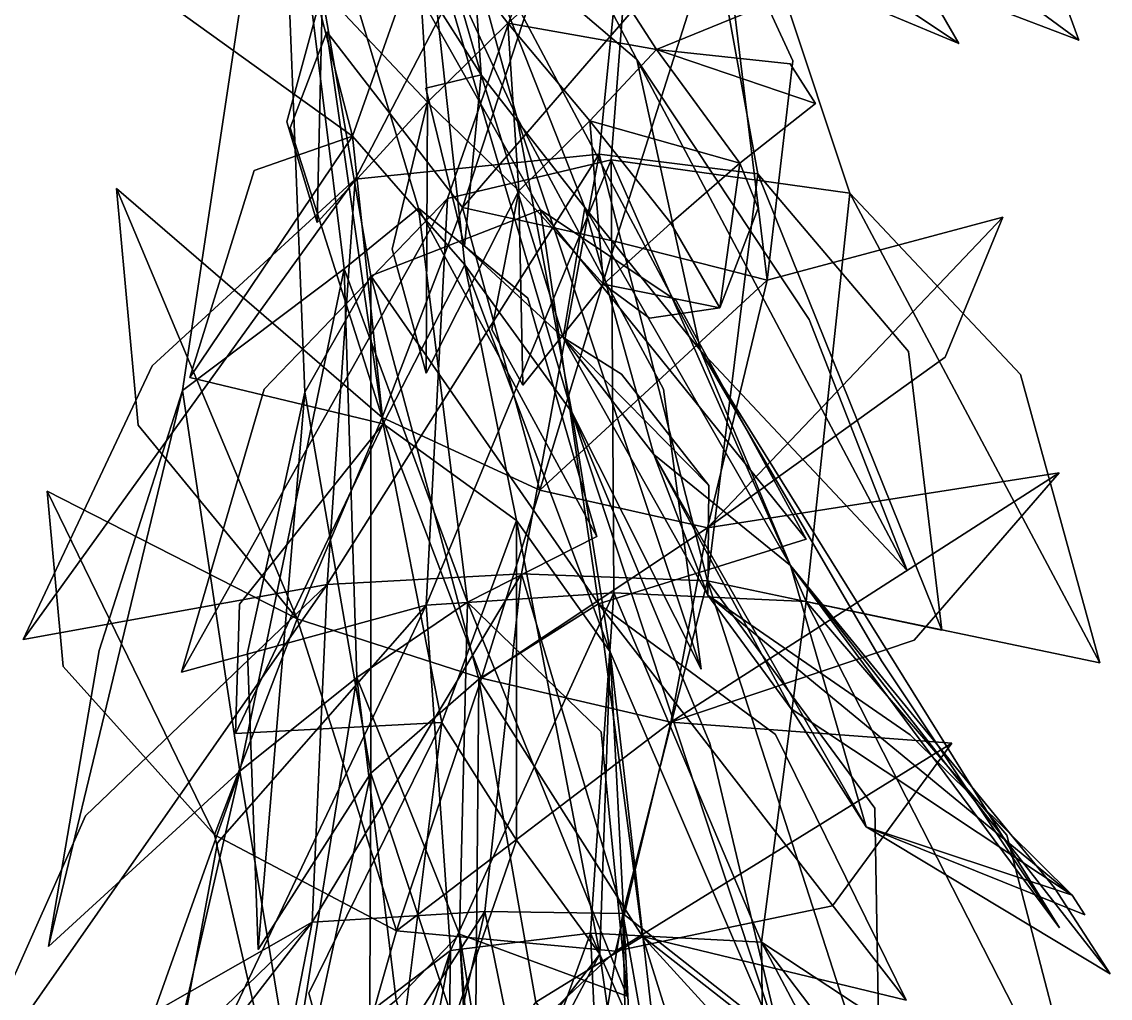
# Model space of a CAD drawing. Header units: metres. Extents: x -349 to 464, y -383 to 362.
# Drawn here: x 236.99 to 269.5, y 22.96 to 52.14 of the extents above; entities that cross this region are included whole.
import ezdxf

# ---------------------------------------------------------------- set-up
doc = ezdxf.new("R2010")
doc.units = ezdxf.units.M

msp = doc.modelspace()

# ---------------------------------------------------------------- linework, layer by layer
at = {"layer": 'Breeder_Leaf', "color": 3}
for points in [[(250.1531, 46.5837, 371.5413), (257.9016, 55.5679, 369.8763), (254.721, 45.5704, 371.9617)], [(250.1531, 46.5837, 371.5413), (254.721, 45.5704, 371.9617), (257.9016, 55.5679, 369.8763)], [(250.1531, 46.5837, 371.5413), (252.4003, 53.4947, 371.2141), (257.9016, 55.5679, 369.8763)], [(250.1531, 46.5837, 371.5413), (257.9016, 55.5679, 369.8763), (252.4003, 53.4947, 371.2141)], [(254.721, 45.5704, 371.9617), (257.9016, 55.5679, 369.8763), (259.25, 44.4113, 372.2184)], [(254.721, 45.5704, 371.9617), (259.25, 44.4113, 372.2184), (257.9016, 55.5679, 369.8763)], [(257.9016, 55.5679, 369.8763), (260.0194, 50.9661, 371.0458), (259.25, 44.4113, 372.2184)], [(257.9016, 55.5679, 369.8763), (259.25, 44.4113, 372.2184), (260.0194, 50.9661, 371.0458)], [(247.7524, 40.3142, 377.0875), (245.0033, 48.9691, 373.6718), (246.1019, 51.8371, 372.0688)], [(247.7524, 40.3142, 377.0875), (246.1019, 51.8371, 372.0688), (245.0033, 48.9691, 373.6718)], [(247.7524, 40.3142, 377.0875), (246.1019, 51.8371, 372.0688), (250.1531, 46.5837, 371.5413)], [(247.7524, 40.3142, 377.0875), (250.1531, 46.5837, 371.5413), (246.1019, 51.8371, 372.0688)], [(245.2153, 34.2954, 381.5346), (239.8225, 47.1573, 374.3978), (247.7524, 40.3142, 377.0875)], [(245.2153, 34.2954, 381.5346), (247.7524, 40.3142, 377.0875), (239.8225, 47.1573, 374.3978)], [(245.2153, 34.2954, 381.5346), (240.4729, 40.08207, 378.1183), (239.8225, 47.1573, 374.3978)], [(245.2153, 34.2954, 381.5346), (239.8225, 47.1573, 374.3978), (240.4729, 40.08207, 378.1183)], [(247.7524, 40.3142, 377.0875), (250.1531, 46.5837, 371.5413), (252.4655, 38.1455, 376.6849)], [(247.7524, 40.3142, 377.0875), (252.4655, 38.1455, 376.6849), (250.1531, 46.5837, 371.5413)], [(250.1531, 46.5837, 371.5413), (254.721, 45.5704, 371.9617), (252.4655, 38.1455, 376.6849)], [(250.1531, 46.5837, 371.5413), (252.4655, 38.1455, 376.6849), (254.721, 45.5704, 371.9617)], [(259.25, 44.4113, 372.2184), (266.2875, 46.2984, 372.4975), (257.4706, 37.01862, 376.7996)], [(259.25, 44.4113, 372.2184), (257.4706, 37.01862, 376.7996), (266.2875, 46.2984, 372.4975)], [(266.2875, 46.2984, 372.4975), (264.5666, 42.1164, 374.5097), (257.4706, 37.01862, 376.7996)], [(266.2875, 46.2984, 372.4975), (257.4706, 37.01862, 376.7996), (264.5666, 42.1164, 374.5097)], [(252.4655, 38.1455, 376.6849), (254.721, 45.5704, 371.9617), (259.25, 44.4113, 372.2184)], [(252.4655, 38.1455, 376.6849), (259.25, 44.4113, 372.2184), (254.721, 45.5704, 371.9617)], [(252.4655, 38.1455, 376.6849), (259.25, 44.4113, 372.2184), (257.4706, 37.01862, 376.7996)], [(252.4655, 38.1455, 376.6849), (257.4706, 37.01862, 376.7996), (259.25, 44.4113, 372.2184)], [(245.2153, 34.2954, 381.5346), (247.7524, 40.3142, 377.0875), (250.7258, 32.5234, 381.8004)], [(245.2153, 34.2954, 381.5346), (250.7258, 32.5234, 381.8004), (247.7524, 40.3142, 377.0875)], [(247.7524, 40.3142, 377.0875), (252.4655, 38.1455, 376.6849), (250.7258, 32.5234, 381.8004)], [(247.7524, 40.3142, 377.0875), (250.7258, 32.5234, 381.8004), (252.4655, 38.1455, 376.6849)], [(257.4706, 37.01862, 376.7996), (267.9673, 38.6636, 374.654), (256.3723, 31.21, 381.9283)], [(257.4706, 37.01862, 376.7996), (256.3723, 31.21, 381.9283), (267.9673, 38.6636, 374.654)], [(267.9673, 38.6636, 374.654), (263.6422, 33.6627, 378.9234), (256.3723, 31.21, 381.9283)], [(267.9673, 38.6636, 374.654), (256.3723, 31.21, 381.9283), (263.6422, 33.6627, 378.9234)], [(242.7468, 27.8481, 387.8609), (237.7519, 38.1164, 381.1211), (245.2153, 34.2954, 381.5346)], [(242.7468, 27.8481, 387.8609), (245.2153, 34.2954, 381.5346), (237.7519, 38.1164, 381.1211)], [(242.7468, 27.8481, 387.8609), (238.228, 32.8738, 385.3713), (237.7519, 38.1164, 381.1211)], [(242.7468, 27.8481, 387.8609), (237.7519, 38.1164, 381.1211), (238.228, 32.8738, 385.3713)], [(250.7258, 32.5234, 381.8004), (252.4655, 38.1455, 376.6849), (257.4706, 37.01862, 376.7996)], [(250.7258, 32.5234, 381.8004), (257.4706, 37.01862, 376.7996), (252.4655, 38.1455, 376.6849)], [(250.7258, 32.5234, 381.8004), (257.4706, 37.01862, 376.7996), (256.3723, 31.21, 381.9283)], [(250.7258, 32.5234, 381.8004), (256.3723, 31.21, 381.9283), (257.4706, 37.01862, 376.7996)], [(242.7468, 27.8481, 387.8609), (245.2153, 34.2954, 381.5346), (248.179, 24.972, 387.6139)], [(242.7468, 27.8481, 387.8609), (248.179, 24.972, 387.6139), (245.2153, 34.2954, 381.5346)], [(245.2153, 34.2954, 381.5346), (250.7258, 32.5234, 381.8004), (248.179, 24.972, 387.6139)], [(245.2153, 34.2954, 381.5346), (248.179, 24.972, 387.6139), (250.7258, 32.5234, 381.8004)], [(248.179, 24.972, 387.6139), (250.7258, 32.5234, 381.8004), (256.3723, 31.21, 381.9283)], [(248.179, 24.972, 387.6139), (256.3723, 31.21, 381.9283), (250.7258, 32.5234, 381.8004)], [(248.179, 24.972, 387.6139), (256.3723, 31.21, 381.9283), (254.7201, 24.3683, 388.1085)], [(248.179, 24.972, 387.6139), (254.7201, 24.3683, 388.1085), (256.3723, 31.21, 381.9283)], [(256.3723, 31.21, 381.9283), (264.7697, 30.5786, 382.0058), (254.7201, 24.3683, 388.1085)], [(256.3723, 31.21, 381.9283), (254.7201, 24.3683, 388.1085), (264.7697, 30.5786, 382.0058)], [(264.7697, 30.5786, 382.0058), (261.2024, 25.7256, 385.3576), (254.7201, 24.3683, 388.1085)], [(264.7697, 30.5786, 382.0058), (254.7201, 24.3683, 388.1085), (261.2024, 25.7256, 385.3576)], [(242.7468, 27.8481, 387.8609), (248.179, 24.972, 387.6139), (245.545, 15.6997, 395.8884)], [(242.7468, 27.8481, 387.8609), (245.545, 15.6997, 395.8884), (248.179, 24.972, 387.6139)], [(245.545, 15.6997, 395.8884), (248.179, 24.972, 387.6139), (254.7201, 24.3683, 388.1085)], [(245.545, 15.6997, 395.8884), (254.7201, 24.3683, 388.1085), (248.179, 24.972, 387.6139)]]:
    msp.add_3dface(points, dxfattribs=at)
at = {"layer": 'Breeder_Mrstm', "color": 3}
for points in [[(262.2337, 56.2382, 422.9551), (264.9785, 51.4894, 419.8488), (257.7298, 56.3429, 422.3087)], [(262.2337, 56.2382, 422.9551), (257.7298, 56.3429, 422.3087), (264.9785, 51.4894, 419.8488)], [(264.9785, 51.4894, 419.8488), (260.7755, 53.2494, 420.2801), (257.7298, 56.3429, 422.3087)], [(264.9785, 51.4894, 419.8488), (257.7298, 56.3429, 422.3087), (260.7755, 53.2494, 420.2801)], [(267.1707, 55.3827, 424.1979), (268.5631, 51.5897, 422.9116), (262.2337, 56.2382, 422.9551)], [(267.1707, 55.3827, 424.1979), (262.2337, 56.2382, 422.9551), (268.5631, 51.5897, 422.9116)], [(268.5631, 51.5897, 422.9116), (265.9379, 52.5783, 422.2662), (262.2337, 56.2382, 422.9551)], [(268.5631, 51.5897, 422.9116), (262.2337, 56.2382, 422.9551), (265.9379, 52.5783, 422.2662)], [(248.7363, 55.7039, 427.1192), (249.1077, 49.7383, 430.4461), (245.9765, 53.0727, 427.4884)], [(248.7363, 55.7039, 427.1192), (245.9765, 53.0727, 427.4884), (249.1077, 49.7383, 430.4461)], [(254.0038, 54.328, 431.0213), (251.5117, 52.09728, 430.6116), (248.7363, 55.7039, 427.1192)], [(254.0038, 54.328, 431.0213), (248.7363, 55.7039, 427.1192), (251.5117, 52.09728, 430.6116)], [(248.7363, 55.7039, 427.1192), (251.5117, 52.09728, 430.6116), (249.1077, 49.7383, 430.4461)], [(248.7363, 55.7039, 427.1192), (249.1077, 49.7383, 430.4461), (251.5117, 52.09728, 430.6116)], [(254.0038, 54.328, 431.0213), (255.9503, 51.3047, 433.8827), (251.5117, 52.09728, 430.6116)], [(254.0038, 54.328, 431.0213), (251.5117, 52.09728, 430.6116), (255.9503, 51.3047, 433.8827)], [(254.0038, 54.328, 431.0213), (261.2509, 53.4778, 436.4768), (255.9503, 51.3047, 433.8827)], [(254.0038, 54.328, 431.0213), (255.9503, 51.3047, 433.8827), (261.2509, 53.4778, 436.4768)], [(245.8174, 46.1408, 430.9114), (244.9129, 49.1497, 428.4222), (245.9765, 53.0727, 427.4884)], [(245.8174, 46.1408, 430.9114), (245.9765, 53.0727, 427.4884), (244.9129, 49.1497, 428.4222)], [(249.1077, 49.7383, 430.4461), (245.8174, 46.1408, 430.9114), (245.9765, 53.0727, 427.4884)], [(249.1077, 49.7383, 430.4461), (245.9765, 53.0727, 427.4884), (245.8174, 46.1408, 430.9114)], [(251.5117, 52.09728, 430.6116), (251.8319, 47.08521, 432.9468), (249.1077, 49.7383, 430.4461)], [(251.5117, 52.09728, 430.6116), (249.1077, 49.7383, 430.4461), (251.8319, 47.08521, 432.9468)], [(255.9503, 51.3047, 433.8827), (253.9567, 49.177, 433.0727), (251.5117, 52.09728, 430.6116)], [(255.9503, 51.3047, 433.8827), (251.5117, 52.09728, 430.6116), (253.9567, 49.177, 433.0727)], [(251.5117, 52.09728, 430.6116), (253.9567, 49.177, 433.0727), (251.8319, 47.08521, 432.9468)], [(251.5117, 52.09728, 430.6116), (251.8319, 47.08521, 432.9468), (253.9567, 49.177, 433.0727)], [(255.9503, 51.3047, 433.8827), (258.4399, 47.909, 436.6961), (253.9567, 49.177, 433.0727)], [(255.9503, 51.3047, 433.8827), (253.9567, 49.177, 433.0727), (258.4399, 47.909, 436.6961)], [(255.9503, 51.3047, 433.8827), (260.6928, 49.69, 439.2904), (258.4399, 47.909, 436.6961)], [(255.9503, 51.3047, 433.8827), (258.4399, 47.909, 436.6961), (260.6928, 49.69, 439.2904)], [(255.9503, 51.3047, 433.8827), (259.9337, 50.884, 437.8562), (260.6928, 49.69, 439.2904)], [(255.9503, 51.3047, 433.8827), (260.6928, 49.69, 439.2904), (259.9337, 50.884, 437.8562)], [(249.0709, 41.6406, 434.5178), (248.0505, 45.3372, 432.0193), (249.1077, 49.7383, 430.4461)], [(249.0709, 41.6406, 434.5178), (249.1077, 49.7383, 430.4461), (248.0505, 45.3372, 432.0193)], [(251.8319, 47.08521, 432.9468), (249.0709, 41.6406, 434.5178), (249.1077, 49.7383, 430.4461)], [(251.8319, 47.08521, 432.9468), (249.1077, 49.7383, 430.4461), (249.0709, 41.6406, 434.5178)], [(253.9567, 49.177, 433.0727), (254.3651, 44.2918, 436.4726), (251.8319, 47.08521, 432.9468)], [(253.9567, 49.177, 433.0727), (251.8319, 47.08521, 432.9468), (254.3651, 44.2918, 436.4726)], [(258.4399, 47.909, 436.6961), (256.3751, 46.1209, 436.6393), (253.9567, 49.177, 433.0727)], [(258.4399, 47.909, 436.6961), (253.9567, 49.177, 433.0727), (256.3751, 46.1209, 436.6393)], [(253.9567, 49.177, 433.0727), (256.3751, 46.1209, 436.6393), (254.3651, 44.2918, 436.4726)], [(253.9567, 49.177, 433.0727), (254.3651, 44.2918, 436.4726), (256.3751, 46.1209, 436.6393)], [(258.4399, 47.909, 436.6961), (257.8402, 43.5886, 442.1288), (256.3751, 46.1209, 436.6393)], [(258.4399, 47.909, 436.6961), (256.3751, 46.1209, 436.6393), (257.8402, 43.5886, 442.1288)], [(258.4399, 47.909, 436.6961), (258.9815, 46.5663, 440.6711), (257.8402, 43.5886, 442.1288)], [(258.4399, 47.909, 436.6961), (257.8402, 43.5886, 442.1288), (258.9815, 46.5663, 440.6711)], [(251.9577, 41.2753, 438.229), (251.0276, 42.943, 436.0751), (251.8319, 47.08521, 432.9468)], [(251.9577, 41.2753, 438.229), (251.8319, 47.08521, 432.9468), (251.0276, 42.943, 436.0751)], [(254.3651, 44.2918, 436.4726), (251.9577, 41.2753, 438.229), (251.8319, 47.08521, 432.9468)], [(254.3651, 44.2918, 436.4726), (251.8319, 47.08521, 432.9468), (251.9577, 41.2753, 438.229)], [(256.3751, 46.1209, 436.6393), (257.8402, 43.5886, 442.1288), (254.3651, 44.2918, 436.4726)], [(256.3751, 46.1209, 436.6393), (254.3651, 44.2918, 436.4726), (257.8402, 43.5886, 442.1288)], [(257.8402, 43.5886, 442.1288), (255.7394, 43.2783, 439.9769), (254.3651, 44.2918, 436.4726)], [(257.8402, 43.5886, 442.1288), (254.3651, 44.2918, 436.4726), (255.7394, 43.2783, 439.9769)]]:
    msp.add_3dface(points, dxfattribs=at)
at = {"layer": 'Breeder_Stipule', "color": 3}
for points in [[(246.8227, 67.3894, 439.9956), (249.1093, 55.07555, 451.0022), (251.7744, 49.29, 445.1558)], [(246.8227, 67.3894, 439.9956), (251.7744, 49.29, 445.1558), (249.1093, 55.07555, 451.0022)], [(255.3626, 51.00772, 446.1146), (250.396, 55.2539, 450.8569), (246.8227, 67.3894, 439.9956)], [(255.3626, 51.00772, 446.1146), (246.8227, 67.3894, 439.9956), (250.396, 55.2539, 450.8569)], [(255.8726, 64.5904, 438.3114), (254.2368, 48.1771, 440.7474), (246.9536, 47.4292, 436.1483)], [(255.8726, 64.5904, 438.3114), (246.9536, 47.4292, 436.1483), (254.2368, 48.1771, 440.7474)], [(249.7093, 46.8594, 433.1774), (254.595, 48.00861, 439.5016), (255.8726, 64.5904, 438.3114)], [(249.7093, 46.8594, 433.1774), (255.8726, 64.5904, 438.3114), (254.595, 48.00861, 439.5016)], [(258.9691, 47.5897, 447.2626), (254.2368, 48.1771, 440.7474), (255.8726, 64.5904, 438.3114)], [(258.9691, 47.5897, 447.2626), (255.8726, 64.5904, 438.3114), (254.2368, 48.1771, 440.7474)], [(255.8726, 64.5904, 438.3114), (254.595, 48.00861, 439.5016), (261.7248, 47.01994, 444.2916)], [(255.8726, 64.5904, 438.3114), (261.7248, 47.01994, 444.2916), (254.595, 48.00861, 439.5016)], [(244.6818, 60.3554, 423.0571), (246.6216, 44.7511, 428.6021), (241.7936, 41.1206, 422.4161)], [(244.6818, 60.3554, 423.0571), (241.7936, 41.1206, 422.4161), (246.6216, 44.7511, 428.6021)], [(248.8373, 46.5698, 436.1499), (246.6216, 44.7511, 428.6021), (244.6818, 60.3554, 423.0571)], [(248.8373, 46.5698, 436.1499), (244.6818, 60.3554, 423.0571), (246.6216, 44.7511, 428.6021)], [(245.4427, 41.06968, 420.5648), (247.4126, 44.5419, 427.5826), (244.6818, 60.3554, 423.0571)], [(245.4427, 41.06968, 420.5648), (244.6818, 60.3554, 423.0571), (247.4126, 44.5419, 427.5826)], [(244.6818, 60.3554, 423.0571), (247.4126, 44.5419, 427.5826), (252.4863, 46.5189, 434.2986)], [(244.6818, 60.3554, 423.0571), (252.4863, 46.5189, 434.2986), (247.4126, 44.5419, 427.5826)], [(250.7161, 50.5554, 465.5601), (247.4674, 55.6599, 474.81), (248.0393, 59.7526, 457.8543)], [(250.7161, 50.5554, 465.5601), (248.0393, 59.7526, 457.8543), (247.4674, 55.6599, 474.81)], [(250.396, 55.2539, 450.8569), (250.7161, 50.5554, 465.5601), (248.0393, 59.7526, 457.8543)], [(250.396, 55.2539, 450.8569), (248.0393, 59.7526, 457.8543), (250.7161, 50.5554, 465.5601)], [(244.4511, 58.03502, 456.8954), (241.3162, 52.7154, 473.1662), (246.8716, 48.715, 464.5327)], [(244.4511, 58.03502, 456.8954), (246.8716, 48.715, 464.5327), (241.3162, 52.7154, 473.1662)], [(244.4511, 58.03502, 456.8954), (246.8716, 48.715, 464.5327), (249.1093, 55.07555, 451.0022)], [(244.4511, 58.03502, 456.8954), (249.1093, 55.07555, 451.0022), (246.8716, 48.715, 464.5327)], [(246.8716, 48.715, 464.5327), (250.2203, 44.8693, 458.8904), (249.1093, 55.07555, 451.0022)], [(246.8716, 48.715, 464.5327), (249.1093, 55.07555, 451.0022), (250.2203, 44.8693, 458.8904)], [(249.1093, 55.07555, 451.0022), (253.4155, 40.472, 453.5631), (251.7744, 49.29, 445.1558)], [(249.1093, 55.07555, 451.0022), (251.7744, 49.29, 445.1558), (253.4155, 40.472, 453.5631)], [(249.1093, 55.07555, 451.0022), (250.2203, 44.8693, 458.8904), (253.4155, 40.472, 453.5631)], [(249.1093, 55.07555, 451.0022), (253.4155, 40.472, 453.5631), (250.2203, 44.8693, 458.8904)], [(255.3626, 51.00772, 446.1146), (257.26, 42.3124, 454.5905), (250.396, 55.2539, 450.8569)], [(255.3626, 51.00772, 446.1146), (250.396, 55.2539, 450.8569), (257.26, 42.3124, 454.5905)], [(257.26, 42.3124, 454.5905), (253.8085, 46.587, 459.8492), (250.396, 55.2539, 450.8569)], [(257.26, 42.3124, 454.5905), (250.396, 55.2539, 450.8569), (253.8085, 46.587, 459.8492)], [(250.396, 55.2539, 450.8569), (253.8085, 46.587, 459.8492), (250.7161, 50.5554, 465.5601)], [(250.396, 55.2539, 450.8569), (250.7161, 50.5554, 465.5601), (253.8085, 46.587, 459.8492)], [(255.3626, 51.00772, 446.1146), (263.4322, 35.7384, 448.2589), (257.26, 42.3124, 454.5905)], [(255.3626, 51.00772, 446.1146), (257.26, 42.3124, 454.5905), (263.4322, 35.7384, 448.2589)], [(255.3626, 51.00772, 446.1146), (260.5083, 43.2407, 444.5142), (263.4322, 35.7384, 448.2589)], [(255.3626, 51.00772, 446.1146), (263.4322, 35.7384, 448.2589), (260.5083, 43.2407, 444.5142)], [(250.2093, 45.436, 485.3589), (249.057, 50.1487, 476.2392), (250.7161, 50.5554, 465.5601)], [(250.2093, 45.436, 485.3589), (250.7161, 50.5554, 465.5601), (249.057, 50.1487, 476.2392)], [(253.1638, 42.7032, 471.7135), (250.2093, 45.436, 485.3589), (250.7161, 50.5554, 465.5601)], [(253.1638, 42.7032, 471.7135), (250.7161, 50.5554, 465.5601), (250.2093, 45.436, 485.3589)], [(253.8085, 46.587, 459.8492), (253.1638, 42.7032, 471.7135), (250.7161, 50.5554, 465.5601)], [(253.8085, 46.587, 459.8492), (250.7161, 50.5554, 465.5601), (253.1638, 42.7032, 471.7135)], [(253.4155, 40.472, 453.5631), (257.281, 32.7939, 446.6151), (251.7744, 49.29, 445.1558)], [(253.4155, 40.472, 453.5631), (251.7744, 49.29, 445.1558), (257.281, 32.7939, 446.6151)], [(257.281, 32.7939, 446.6151), (256.1512, 41.155, 443.3499), (251.7744, 49.29, 445.1558)], [(257.281, 32.7939, 446.6151), (251.7744, 49.29, 445.1558), (256.1512, 41.155, 443.3499)], [(246.8716, 48.715, 464.5327), (242.0076, 41.5099, 483.1672), (247.7815, 40.1267, 470.2752)], [(246.8716, 48.715, 464.5327), (247.7815, 40.1267, 470.2752), (242.0076, 41.5099, 483.1672)], [(246.8716, 48.715, 464.5327), (243.931, 47.6949, 474.8693), (242.0076, 41.5099, 483.1672)], [(246.8716, 48.715, 464.5327), (242.0076, 41.5099, 483.1672), (243.931, 47.6949, 474.8693)], [(246.8716, 48.715, 464.5327), (247.7815, 40.1267, 470.2752), (250.2203, 44.8693, 458.8904)], [(246.8716, 48.715, 464.5327), (250.2203, 44.8693, 458.8904), (247.7815, 40.1267, 470.2752)], [(254.2368, 48.1771, 440.7474), (246.1125, 35.3196, 438.0935), (246.9536, 47.4292, 436.1483)], [(254.2368, 48.1771, 440.7474), (246.9536, 47.4292, 436.1483), (246.1125, 35.3196, 438.0935)], [(254.2368, 48.1771, 440.7474), (251.9135, 35.6428, 443.0096), (246.1125, 35.3196, 438.0935)], [(254.2368, 48.1771, 440.7474), (246.1125, 35.3196, 438.0935), (251.9135, 35.6428, 443.0096)], [(257.4666, 35.4279, 448.2017), (251.9135, 35.6428, 443.0096), (254.2368, 48.1771, 440.7474)], [(257.4666, 35.4279, 448.2017), (254.2368, 48.1771, 440.7474), (251.9135, 35.6428, 443.0096)], [(258.9691, 47.5897, 447.2626), (257.4666, 35.4279, 448.2017), (254.2368, 48.1771, 440.7474)], [(258.9691, 47.5897, 447.2626), (254.2368, 48.1771, 440.7474), (257.4666, 35.4279, 448.2017)], [(249.7093, 46.8594, 433.1774), (249.0651, 34.709, 434.9103), (254.595, 48.00861, 439.5016)], [(249.7093, 46.8594, 433.1774), (254.595, 48.00861, 439.5016), (249.0651, 34.709, 434.9103)], [(249.0651, 34.709, 434.9103), (254.6692, 35.07303, 440.0387), (254.595, 48.00861, 439.5016)], [(249.0651, 34.709, 434.9103), (254.595, 48.00861, 439.5016), (254.6692, 35.07303, 440.0387)], [(254.595, 48.00861, 439.5016), (260.4191, 34.8174, 445.0185), (261.7248, 47.01994, 444.2916)], [(254.595, 48.00861, 439.5016), (261.7248, 47.01994, 444.2916), (260.4191, 34.8174, 445.0185)], [(254.595, 48.00861, 439.5016), (254.6692, 35.07303, 440.0387), (260.4191, 34.8174, 445.0185)], [(254.595, 48.00861, 439.5016), (260.4191, 34.8174, 445.0185), (254.6692, 35.07303, 440.0387)], [(258.9691, 47.5897, 447.2626), (264.4646, 33.9603, 456.5847), (257.4666, 35.4279, 448.2017)], [(258.9691, 47.5897, 447.2626), (257.4666, 35.4279, 448.2017), (264.4646, 33.9603, 456.5847)], [(258.9691, 47.5897, 447.2626), (263.4716, 42.2872, 453.6638), (264.4646, 33.9603, 456.5847)], [(258.9691, 47.5897, 447.2626), (264.4646, 33.9603, 456.5847), (263.4716, 42.2872, 453.6638)], [(246.1125, 35.3196, 438.0935), (237.0362, 33.6805, 432.002), (246.9536, 47.4292, 436.1483)], [(246.1125, 35.3196, 438.0935), (246.9536, 47.4292, 436.1483), (237.0362, 33.6805, 432.002)], [(237.0362, 33.6805, 432.002), (240.8894, 41.8555, 431.5925), (246.9536, 47.4292, 436.1483)], [(237.0362, 33.6805, 432.002), (246.9536, 47.4292, 436.1483), (240.8894, 41.8555, 431.5925)], [(249.7093, 46.8594, 433.1774), (241.7603, 32.7036, 426.909), (249.0651, 34.709, 434.9103)], [(249.7093, 46.8594, 433.1774), (249.0651, 34.709, 434.9103), (241.7603, 32.7036, 426.909)], [(249.7093, 46.8594, 433.1774), (244.2357, 41.1635, 427.9849), (241.7603, 32.7036, 426.909)], [(249.7093, 46.8594, 433.1774), (241.7603, 32.7036, 426.909), (244.2357, 41.1635, 427.9849)], [(260.4191, 34.8174, 445.0185), (269.1887, 32.9834, 451.4917), (261.7248, 47.01994, 444.2916)], [(260.4191, 34.8174, 445.0185), (261.7248, 47.01994, 444.2916), (269.1887, 32.9834, 451.4917)], [(269.1887, 32.9834, 451.4917), (266.8178, 41.5953, 450.0562), (261.7248, 47.01994, 444.2916)], [(269.1887, 32.9834, 451.4917), (261.7248, 47.01994, 444.2916), (266.8178, 41.5953, 450.0562)], [(248.8373, 46.5698, 436.1499), (250.3065, 34.8002, 439.3696), (246.6216, 44.7511, 428.6021)], [(248.8373, 46.5698, 436.1499), (246.6216, 44.7511, 428.6021), (250.3065, 34.8002, 439.3696)], [(247.4126, 44.5419, 427.5826), (254.2161, 34.7457, 437.3861), (252.4863, 46.5189, 434.2986)], [(247.4126, 44.5419, 427.5826), (252.4863, 46.5189, 434.2986), (254.2161, 34.7457, 437.3861)], [(248.8373, 46.5698, 436.1499), (254.1636, 36.7616, 449.5026), (250.3065, 34.8002, 439.3696)], [(248.8373, 46.5698, 436.1499), (250.3065, 34.8002, 439.3696), (254.1636, 36.7616, 449.5026)], [(248.8373, 46.5698, 436.1499), (252.104, 43.8745, 444.6014), (254.1636, 36.7616, 449.5026)], [(248.8373, 46.5698, 436.1499), (254.1636, 36.7616, 449.5026), (252.104, 43.8745, 444.6014)], [(254.2161, 34.7457, 437.3861), (260.419, 36.6743, 446.329), (252.4863, 46.5189, 434.2986)], [(254.2161, 34.7457, 437.3861), (252.4863, 46.5189, 434.2986), (260.419, 36.6743, 446.329)], [(260.419, 36.6743, 446.329), (256.535, 43.8126, 442.3534), (252.4863, 46.5189, 434.2986)], [(260.419, 36.6743, 446.329), (252.4863, 46.5189, 434.2986), (256.535, 43.8126, 442.3534)], [(253.8085, 46.587, 459.8492), (255.8639, 39.2033, 466.6316), (253.1638, 42.7032, 471.7135)], [(253.8085, 46.587, 459.8492), (253.1638, 42.7032, 471.7135), (255.8639, 39.2033, 466.6316)], [(257.26, 42.3124, 454.5905), (259.9483, 35.888, 462.2757), (253.8085, 46.587, 459.8492)], [(257.26, 42.3124, 454.5905), (253.8085, 46.587, 459.8492), (259.9483, 35.888, 462.2757)], [(259.9483, 35.888, 462.2757), (255.8639, 39.2033, 466.6316), (253.8085, 46.587, 459.8492)], [(259.9483, 35.888, 462.2757), (253.8085, 46.587, 459.8492), (255.8639, 39.2033, 466.6316)], [(247.7815, 40.1267, 470.2752), (251.7631, 37.2403, 465.5357), (250.2203, 44.8693, 458.8904)], [(247.7815, 40.1267, 470.2752), (250.2203, 44.8693, 458.8904), (251.7631, 37.2403, 465.5357)], [(250.2203, 44.8693, 458.8904), (254.5659, 33.3115, 460.8374), (253.4155, 40.472, 453.5631)], [(250.2203, 44.8693, 458.8904), (253.4155, 40.472, 453.5631), (254.5659, 33.3115, 460.8374)], [(250.2203, 44.8693, 458.8904), (251.7631, 37.2403, 465.5357), (254.5659, 33.3115, 460.8374)], [(250.2203, 44.8693, 458.8904), (254.5659, 33.3115, 460.8374), (251.7631, 37.2403, 465.5357)], [(246.6216, 44.7511, 428.6021), (243.5053, 29.7438, 426.7491), (241.7936, 41.1206, 422.4161)], [(246.6216, 44.7511, 428.6021), (241.7936, 41.1206, 422.4161), (243.5053, 29.7438, 426.7491)], [(246.6216, 44.7511, 428.6021), (246.9952, 32.5458, 432.9048), (243.5053, 29.7438, 426.7491)], [(246.6216, 44.7511, 428.6021), (243.5053, 29.7438, 426.7491), (246.9952, 32.5458, 432.9048)], [(245.4427, 41.06968, 420.5648), (247.415, 29.6892, 424.7655), (247.4126, 44.5419, 427.5826)], [(245.4427, 41.06968, 420.5648), (247.4126, 44.5419, 427.5826), (247.415, 29.6892, 424.7655)], [(250.3065, 34.8002, 439.3696), (246.9952, 32.5458, 432.9048), (246.6216, 44.7511, 428.6021)], [(250.3065, 34.8002, 439.3696), (246.6216, 44.7511, 428.6021), (246.9952, 32.5458, 432.9048)], [(247.415, 29.6892, 424.7655), (250.6443, 32.4949, 431.0536), (247.4126, 44.5419, 427.5826)], [(247.415, 29.6892, 424.7655), (247.4126, 44.5419, 427.5826), (250.6443, 32.4949, 431.0536)], [(247.4126, 44.5419, 427.5826), (250.6443, 32.4949, 431.0536), (254.2161, 34.7457, 437.3861)], [(247.4126, 44.5419, 427.5826), (254.2161, 34.7457, 437.3861), (250.6443, 32.4949, 431.0536)], [(255.8639, 39.2033, 466.6316), (257.4805, 35.00826, 479.3233), (253.1638, 42.7032, 471.7135)], [(255.8639, 39.2033, 466.6316), (253.1638, 42.7032, 471.7135), (257.4805, 35.00826, 479.3233)], [(257.4805, 35.00826, 479.3233), (257.5113, 38.2794, 488.3169), (253.1638, 42.7032, 471.7135)], [(257.4805, 35.00826, 479.3233), (253.1638, 42.7032, 471.7135), (257.5113, 38.2794, 488.3169)], [(257.5113, 38.2794, 488.3169), (254.8993, 41.612, 483.3899), (253.1638, 42.7032, 471.7135)], [(257.5113, 38.2794, 488.3169), (253.1638, 42.7032, 471.7135), (254.8993, 41.612, 483.3899)], [(257.26, 42.3124, 454.5905), (267.9839, 25.06829, 457.8239), (259.9483, 35.888, 462.2757)], [(257.26, 42.3124, 454.5905), (259.9483, 35.888, 462.2757), (267.9839, 25.06829, 457.8239)], [(257.26, 42.3124, 454.5905), (262.6679, 33.03811, 453.4615), (267.9839, 25.06829, 457.8239)], [(257.26, 42.3124, 454.5905), (267.9839, 25.06829, 457.8239), (262.6679, 33.03811, 453.4615)], [(243.5053, 29.7438, 426.7491), (237.794, 24.508, 418.8661), (241.7936, 41.1206, 422.4161)], [(243.5053, 29.7438, 426.7491), (241.7936, 41.1206, 422.4161), (237.794, 24.508, 418.8661)], [(237.794, 24.508, 418.8661), (239.3018, 33.3542, 417.7182), (241.7936, 41.1206, 422.4161)], [(237.794, 24.508, 418.8661), (241.7936, 41.1206, 422.4161), (239.3018, 33.3542, 417.7182)], [(245.4427, 41.06968, 420.5648), (243.7328, 33.2924, 415.4702), (244.0495, 24.4207, 415.6925)], [(245.4427, 41.06968, 420.5648), (244.0495, 24.4207, 415.6925), (243.7328, 33.2924, 415.4702)], [(245.4427, 41.06968, 420.5648), (244.0495, 24.4207, 415.6925), (247.415, 29.6892, 424.7655)], [(245.4427, 41.06968, 420.5648), (247.415, 29.6892, 424.7655), (244.0495, 24.4207, 415.6925)], [(254.5659, 33.3115, 460.8374), (259.7822, 21.1422, 455.6322), (253.4155, 40.472, 453.5631)], [(254.5659, 33.3115, 460.8374), (253.4155, 40.472, 453.5631), (259.7822, 21.1422, 455.6322)], [(259.7822, 21.1422, 455.6322), (257.5419, 30.5843, 452.0916), (253.4155, 40.472, 453.5631)], [(259.7822, 21.1422, 455.6322), (253.4155, 40.472, 453.5631), (257.5419, 30.5843, 452.0916)], [(247.7815, 40.1267, 470.2752), (243.3738, 30.8759, 483.3825), (249.5351, 31.2048, 477.2001)], [(247.7815, 40.1267, 470.2752), (249.5351, 31.2048, 477.2001), (243.3738, 30.8759, 483.3825)], [(247.7815, 40.1267, 470.2752), (243.4971, 34.7398, 480.9888), (243.3738, 30.8759, 483.3825)], [(247.7815, 40.1267, 470.2752), (243.3738, 30.8759, 483.3825), (243.4971, 34.7398, 480.9888)], [(247.7815, 40.1267, 470.2752), (249.5351, 31.2048, 477.2001), (251.7631, 37.2403, 465.5357)], [(247.7815, 40.1267, 470.2752), (251.7631, 37.2403, 465.5357), (249.5351, 31.2048, 477.2001)], [(259.9483, 35.888, 462.2757), (262.2041, 28.08147, 470.3131), (255.8639, 39.2033, 466.6316)], [(259.9483, 35.888, 462.2757), (255.8639, 39.2033, 466.6316), (262.2041, 28.08147, 470.3131)], [(262.2041, 28.08147, 470.3131), (259.9704, 31.6062, 474.8524), (255.8639, 39.2033, 466.6316)], [(262.2041, 28.08147, 470.3131), (255.8639, 39.2033, 466.6316), (259.9704, 31.6062, 474.8524)], [(255.8639, 39.2033, 466.6316), (259.9704, 31.6062, 474.8524), (257.4805, 35.00826, 479.3233)], [(255.8639, 39.2033, 466.6316), (257.4805, 35.00826, 479.3233), (259.9704, 31.6062, 474.8524)], [(249.5351, 31.2048, 477.2001), (251.7688, 27.6801, 472.6607), (251.7631, 37.2403, 465.5357)], [(249.5351, 31.2048, 477.2001), (251.7631, 37.2403, 465.5357), (251.7688, 27.6801, 472.6607)], [(251.7631, 37.2403, 465.5357), (254.2587, 24.278, 468.1899), (254.5659, 33.3115, 460.8374)], [(251.7631, 37.2403, 465.5357), (254.5659, 33.3115, 460.8374), (254.2587, 24.278, 468.1899)], [(251.7631, 37.2403, 465.5357), (251.7688, 27.6801, 472.6607), (254.2587, 24.278, 468.1899)], [(251.7631, 37.2403, 465.5357), (254.2587, 24.278, 468.1899), (251.7688, 27.6801, 472.6607)], [(259.9483, 35.888, 462.2757), (269.4963, 23.6921, 468.3508), (262.2041, 28.08147, 470.3131)], [(259.9483, 35.888, 462.2757), (262.2041, 28.08147, 470.3131), (269.4963, 23.6921, 468.3508)], [(259.9483, 35.888, 462.2757), (267.8308, 26.2622, 464.9898), (269.4963, 23.6921, 468.3508)], [(259.9483, 35.888, 462.2757), (269.4963, 23.6921, 468.3508), (267.8308, 26.2622, 464.9898)], [(251.9135, 35.6428, 443.0096), (245.6649, 25.2388, 440.0144), (246.1125, 35.3196, 438.0935)], [(251.9135, 35.6428, 443.0096), (246.1125, 35.3196, 438.0935), (245.6649, 25.2388, 440.0144)], [(251.9135, 35.6428, 443.0096), (250.8222, 25.5535, 444.3352), (245.6649, 25.2388, 440.0144)], [(251.9135, 35.6428, 443.0096), (245.6649, 25.2388, 440.0144), (250.8222, 25.5535, 444.3352)], [(254.9442, 25.4928, 449.7806), (250.8222, 25.5535, 444.3352), (251.9135, 35.6428, 443.0096)], [(254.9442, 25.4928, 449.7806), (251.9135, 35.6428, 443.0096), (250.8222, 25.5535, 444.3352)], [(257.4666, 35.4279, 448.2017), (254.9442, 25.4928, 449.7806), (251.9135, 35.6428, 443.0096)], [(257.4666, 35.4279, 448.2017), (251.9135, 35.6428, 443.0096), (254.9442, 25.4928, 449.7806)], [(245.6649, 25.2388, 440.0144), (234.6954, 18.9923, 433.4533), (246.1125, 35.3196, 438.0935)], [(245.6649, 25.2388, 440.0144), (246.1125, 35.3196, 438.0935), (234.6954, 18.9923, 433.4533)], [(234.6954, 18.9923, 433.4533), (238.9009, 28.4151, 433.9364), (246.1125, 35.3196, 438.0935)], [(234.6954, 18.9923, 433.4533), (246.1125, 35.3196, 438.0935), (238.9009, 28.4151, 433.9364)], [(257.4666, 35.4279, 448.2017), (262.6239, 19.4521, 460.0757), (254.9442, 25.4928, 449.7806)], [(257.4666, 35.4279, 448.2017), (254.9442, 25.4928, 449.7806), (262.6239, 19.4521, 460.0757)], [(257.4666, 35.4279, 448.2017), (262.4672, 28.6433, 454.9466), (262.6239, 19.4521, 460.0757)], [(257.4666, 35.4279, 448.2017), (262.6239, 19.4521, 460.0757), (262.4672, 28.6433, 454.9466)], [(250.3065, 34.8002, 439.3696), (250.0599, 24.8807, 442.3868), (246.9952, 32.5458, 432.9048)], [(250.3065, 34.8002, 439.3696), (246.9952, 32.5458, 432.9048), (250.0599, 24.8807, 442.3868)], [(249.0651, 34.709, 434.9103), (249.7984, 24.384, 435.558), (254.6692, 35.07303, 440.0387)], [(249.0651, 34.709, 434.9103), (254.6692, 35.07303, 440.0387), (249.7984, 24.384, 435.558)], [(249.7984, 24.384, 435.558), (253.9716, 24.9022, 440.9398), (254.6692, 35.07303, 440.0387)], [(249.7984, 24.384, 435.558), (254.6692, 35.07303, 440.0387), (253.9716, 24.9022, 440.9398)], [(250.3065, 34.8002, 439.3696), (255.0665, 23.02006, 455.537), (250.0599, 24.8807, 442.3868)], [(250.3065, 34.8002, 439.3696), (250.0599, 24.8807, 442.3868), (255.0665, 23.02006, 455.537)], [(250.3065, 34.8002, 439.3696), (254.2903, 30.9178, 448.621), (255.0665, 23.02006, 455.537)], [(250.3065, 34.8002, 439.3696), (255.0665, 23.02006, 455.537), (254.2903, 30.9178, 448.621)], [(254.6692, 35.07303, 440.0387), (253.9716, 24.9022, 440.9398), (259.0778, 24.638, 445.3242)], [(254.6692, 35.07303, 440.0387), (259.0778, 24.638, 445.3242), (253.9716, 24.9022, 440.9398)], [(254.6692, 35.07303, 440.0387), (259.0778, 24.638, 445.3242), (260.4191, 34.8174, 445.0185)], [(254.6692, 35.07303, 440.0387), (260.4191, 34.8174, 445.0185), (259.0778, 24.638, 445.3242)], [(259.9704, 31.6062, 474.8524), (268.3547, 26.03646, 484.6392), (257.4805, 35.00826, 479.3233)], [(259.9704, 31.6062, 474.8524), (257.4805, 35.00826, 479.3233), (268.3547, 26.03646, 484.6392)], [(268.3547, 26.03646, 484.6392), (263.5203, 30.8288, 484.1666), (257.4805, 35.00826, 479.3233)], [(268.3547, 26.03646, 484.6392), (257.4805, 35.00826, 479.3233), (263.5203, 30.8288, 484.1666)], [(259.0778, 24.638, 445.3242), (268.9227, 18.1496, 453.2849), (260.4191, 34.8174, 445.0185)], [(259.0778, 24.638, 445.3242), (260.4191, 34.8174, 445.0185), (268.9227, 18.1496, 453.2849)], [(268.9227, 18.1496, 453.2849), (266.404, 27.8292, 450.7025), (260.4191, 34.8174, 445.0185)], [(268.9227, 18.1496, 453.2849), (260.4191, 34.8174, 445.0185), (266.404, 27.8292, 450.7025)], [(249.0651, 34.709, 434.9103), (240.9942, 17.6898, 426.6626), (249.7984, 24.384, 435.558)], [(249.0651, 34.709, 434.9103), (249.7984, 24.384, 435.558), (240.9942, 17.6898, 426.6626)], [(249.0651, 34.709, 434.9103), (242.8376, 27.601, 429.6922), (240.9942, 17.6898, 426.6626)], [(249.0651, 34.709, 434.9103), (240.9942, 17.6898, 426.6626), (242.8376, 27.601, 429.6922)], [(250.6443, 32.4949, 431.0536), (255.5334, 24.8043, 439.6099), (254.2161, 34.7457, 437.3861)], [(250.6443, 32.4949, 431.0536), (254.2161, 34.7457, 437.3861), (255.5334, 24.8043, 439.6099)], [(255.5334, 24.8043, 439.6099), (263.4071, 22.9036, 451.3055), (254.2161, 34.7457, 437.3861)], [(255.5334, 24.8043, 439.6099), (254.2161, 34.7457, 437.3861), (263.4071, 22.9036, 451.3055)], [(263.4071, 22.9036, 451.3055), (259.5032, 30.8451, 445.9763), (254.2161, 34.7457, 437.3861)], [(263.4071, 22.9036, 451.3055), (254.2161, 34.7457, 437.3861), (259.5032, 30.8451, 445.9763)], [(254.2587, 24.278, 468.1899), (255.4615, 15.8597, 463.8), (254.5659, 33.3115, 460.8374)], [(254.2587, 24.278, 468.1899), (254.5659, 33.3115, 460.8374), (255.4615, 15.8597, 463.8)], [(255.4615, 15.8597, 463.8), (255.9146, 21.5346, 460.6705), (254.5659, 33.3115, 460.8374)], [(255.4615, 15.8597, 463.8), (254.5659, 33.3115, 460.8374), (255.9146, 21.5346, 460.6705)], [(246.9952, 32.5458, 432.9048), (245.0559, 20.3936, 430.7089), (243.5053, 29.7438, 426.7491)], [(246.9952, 32.5458, 432.9048), (243.5053, 29.7438, 426.7491), (245.0559, 20.3936, 430.7089)], [(246.9952, 32.5458, 432.9048), (248.1685, 22.9036, 436.1289), (245.0559, 20.3936, 430.7089)], [(246.9952, 32.5458, 432.9048), (245.0559, 20.3936, 430.7089), (248.1685, 22.9036, 436.1289)], [(250.0599, 24.8807, 442.3868), (248.1685, 22.9036, 436.1289), (246.9952, 32.5458, 432.9048)], [(250.0599, 24.8807, 442.3868), (246.9952, 32.5458, 432.9048), (248.1685, 22.9036, 436.1289)], [(247.415, 29.6892, 424.7655), (250.5295, 20.3172, 427.9319), (250.6443, 32.4949, 431.0536)], [(247.415, 29.6892, 424.7655), (250.6443, 32.4949, 431.0536), (250.5295, 20.3172, 427.9319)], [(250.5295, 20.3172, 427.9319), (252.3389, 22.8454, 434.0132), (250.6443, 32.4949, 431.0536)], [(250.5295, 20.3172, 427.9319), (250.6443, 32.4949, 431.0536), (252.3389, 22.8454, 434.0132)], [(250.6443, 32.4949, 431.0536), (252.3389, 22.8454, 434.0132), (255.5334, 24.8043, 439.6099)], [(250.6443, 32.4949, 431.0536), (255.5334, 24.8043, 439.6099), (252.3389, 22.8454, 434.0132)], [(262.2041, 28.08147, 470.3131), (268.3547, 26.03646, 484.6392), (259.9704, 31.6062, 474.8524)], [(262.2041, 28.08147, 470.3131), (259.9704, 31.6062, 474.8524), (268.3547, 26.03646, 484.6392)], [(249.5351, 31.2048, 477.2001), (245.5686, 23.1105, 480.3477), (247.5995, 15.6635, 478.6036)], [(249.5351, 31.2048, 477.2001), (247.5995, 15.6635, 478.6036), (245.5686, 23.1105, 480.3477)], [(249.5351, 31.2048, 477.2001), (247.5995, 15.6635, 478.6036), (251.7688, 27.6801, 472.6607)], [(249.5351, 31.2048, 477.2001), (251.7688, 27.6801, 472.6607), (247.5995, 15.6635, 478.6036)], [(245.0559, 20.3936, 430.7089), (238.9849, 10.168, 422.9001), (243.5053, 29.7438, 426.7491)], [(245.0559, 20.3936, 430.7089), (243.5053, 29.7438, 426.7491), (238.9849, 10.168, 422.9001)], [(238.9849, 10.168, 422.9001), (240.1848, 20.4158, 422.399), (243.5053, 29.7438, 426.7491)], [(238.9849, 10.168, 422.9001), (243.5053, 29.7438, 426.7491), (240.1848, 20.4158, 422.399)], [(247.415, 29.6892, 424.7655), (245.3977, 20.3431, 419.7543), (247.3255, 10.05165, 418.6686)], [(247.415, 29.6892, 424.7655), (247.3255, 10.05165, 418.6686), (245.3977, 20.3431, 419.7543)], [(247.415, 29.6892, 424.7655), (247.3255, 10.05165, 418.6686), (250.5295, 20.3172, 427.9319)], [(247.415, 29.6892, 424.7655), (250.5295, 20.3172, 427.9319), (247.3255, 10.05165, 418.6686)], [(262.2041, 28.08147, 470.3131), (268.7407, 25.4524, 476.7567), (268.3547, 26.03646, 484.6392)], [(262.2041, 28.08147, 470.3131), (268.3547, 26.03646, 484.6392), (268.7407, 25.4524, 476.7567)], [(251.7688, 27.6801, 472.6607), (247.5995, 15.6635, 478.6036), (254.2587, 24.278, 468.1899)], [(251.7688, 27.6801, 472.6607), (254.2587, 24.278, 468.1899), (247.5995, 15.6635, 478.6036)], [(250.8222, 25.5535, 444.3352), (243.5226, 14.2824, 443.3496), (245.6649, 25.2388, 440.0144)], [(250.8222, 25.5535, 444.3352), (245.6649, 25.2388, 440.0144), (243.5226, 14.2824, 443.3496)], [(250.8222, 25.5535, 444.3352), (248.2252, 14.3019, 447.3053), (243.5226, 14.2824, 443.3496)], [(250.8222, 25.5535, 444.3352), (243.5226, 14.2824, 443.3496), (248.2252, 14.3019, 447.3053)], [(253.1246, 14.2807, 451.0487), (248.2252, 14.3019, 447.3053), (250.8222, 25.5535, 444.3352)], [(253.1246, 14.2807, 451.0487), (250.8222, 25.5535, 444.3352), (248.2252, 14.3019, 447.3053)], [(254.9442, 25.4928, 449.7806), (253.1246, 14.2807, 451.0487), (250.8222, 25.5535, 444.3352)], [(254.9442, 25.4928, 449.7806), (250.8222, 25.5535, 444.3352), (253.1246, 14.2807, 451.0487)], [(254.9442, 25.4928, 449.7806), (255.2373, 11.7356, 459.1328), (253.1246, 14.2807, 451.0487)], [(254.9442, 25.4928, 449.7806), (253.1246, 14.2807, 451.0487), (255.2373, 11.7356, 459.1328)], [(254.9442, 25.4928, 449.7806), (256.6225, 15.9171, 458.0053), (255.2373, 11.7356, 459.1328)], [(254.9442, 25.4928, 449.7806), (255.2373, 11.7356, 459.1328), (256.6225, 15.9171, 458.0053)], [(243.5226, 14.2824, 443.3496), (234.8461, 11.2174, 440.7207), (245.6649, 25.2388, 440.0144)], [(243.5226, 14.2824, 443.3496), (245.6649, 25.2388, 440.0144), (234.8461, 11.2174, 440.7207)], [(234.8461, 11.2174, 440.7207), (237.1898, 17.01632, 438.9642), (245.6649, 25.2388, 440.0144)], [(234.8461, 11.2174, 440.7207), (245.6649, 25.2388, 440.0144), (237.1898, 17.01632, 438.9642)], [(250.0599, 24.8807, 442.3868), (250.8848, 13.9451, 445.606), (248.1685, 22.9036, 436.1289)], [(250.0599, 24.8807, 442.3868), (248.1685, 22.9036, 436.1289), (250.8848, 13.9451, 445.606)], [(249.7984, 24.384, 435.558), (249.6245, 13.02064, 436.7711), (253.9716, 24.9022, 440.9398)], [(249.7984, 24.384, 435.558), (253.9716, 24.9022, 440.9398), (249.6245, 13.02064, 436.7711)], [(249.6245, 13.02064, 436.7711), (254.524, 12.9994, 440.5146), (253.9716, 24.9022, 440.9398)], [(249.6245, 13.02064, 436.7711), (253.9716, 24.9022, 440.9398), (254.524, 12.9994, 440.5146)], [(250.0599, 24.8807, 442.3868), (250.7052, 13.2999, 454.3149), (250.8848, 13.9451, 445.606)], [(250.0599, 24.8807, 442.3868), (250.8848, 13.9451, 445.606), (250.7052, 13.2999, 454.3149)], [(250.0599, 24.8807, 442.3868), (251.259, 17.5166, 452.7061), (250.7052, 13.2999, 454.3149)], [(250.0599, 24.8807, 442.3868), (250.7052, 13.2999, 454.3149), (251.259, 17.5166, 452.7061)], [(252.3389, 22.8454, 434.0132), (258.9648, 13.8323, 441.5067), (255.5334, 24.8043, 439.6099)], [(252.3389, 22.8454, 434.0132), (255.5334, 24.8043, 439.6099), (258.9648, 13.8323, 441.5067)], [(253.9716, 24.9022, 440.9398), (259.2266, 13.01893, 444.4702), (259.0778, 24.638, 445.3242)], [(253.9716, 24.9022, 440.9398), (259.0778, 24.638, 445.3242), (259.2266, 13.01893, 444.4702)], [(253.9716, 24.9022, 440.9398), (254.524, 12.9994, 440.5146), (259.2266, 13.01893, 444.4702)], [(253.9716, 24.9022, 440.9398), (259.2266, 13.01893, 444.4702), (254.524, 12.9994, 440.5146)], [(258.9648, 13.8323, 441.5067), (266.106, 13.2062, 447.8469), (255.5334, 24.8043, 439.6099)], [(258.9648, 13.8323, 441.5067), (255.5334, 24.8043, 439.6099), (266.106, 13.2062, 447.8469)], [(266.106, 13.2062, 447.8469), (263.1696, 18.8245, 446.4269), (255.5334, 24.8043, 439.6099)], [(266.106, 13.2062, 447.8469), (255.5334, 24.8043, 439.6099), (263.1696, 18.8245, 446.4269)], [(249.7984, 24.384, 435.558), (246.3311, 13.6996, 429.5601), (246.9496, 9.1982, 429.3868)], [(249.7984, 24.384, 435.558), (246.9496, 9.1982, 429.3868), (246.3311, 13.6996, 429.5601)], [(249.7984, 24.384, 435.558), (246.9496, 9.1982, 429.3868), (249.6245, 13.02064, 436.7711)], [(249.7984, 24.384, 435.558), (249.6245, 13.02064, 436.7711), (246.9496, 9.1982, 429.3868)], [(259.2266, 13.01893, 444.4702), (267.2897, 9.1375, 447.8625), (259.0778, 24.638, 445.3242)], [(259.2266, 13.01893, 444.4702), (259.0778, 24.638, 445.3242), (267.2897, 9.1375, 447.8625)], [(267.2897, 9.1375, 447.8625), (266.0194, 15.4948, 448.2831), (259.0778, 24.638, 445.3242)], [(267.2897, 9.1375, 447.8625), (259.0778, 24.638, 445.3242), (266.0194, 15.4948, 448.2831)], [(247.5995, 15.6635, 478.6036), (250.789, 17.7341, 472.9378), (254.2587, 24.278, 468.1899)], [(247.5995, 15.6635, 478.6036), (254.2587, 24.278, 468.1899), (250.789, 17.7341, 472.9378)]]:
    msp.add_3dface(points, dxfattribs=at)

doc.saveas('drawing.dxf')
